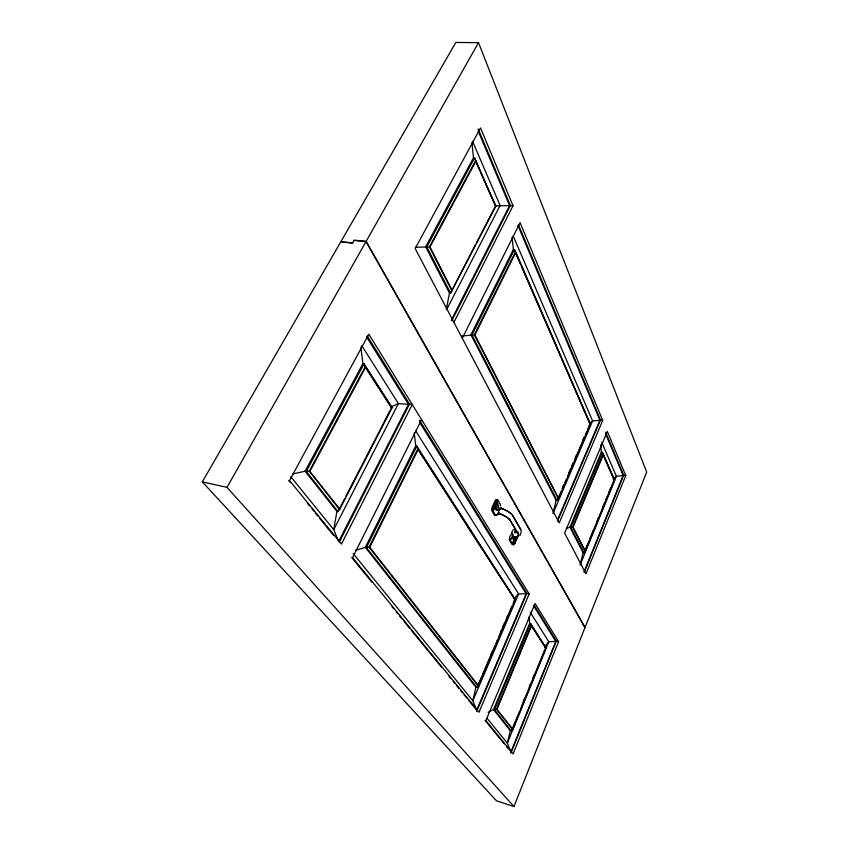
<?xml version="1.0" encoding="UTF-8"?>
<svg xmlns="http://www.w3.org/2000/svg" width="849" height="849" viewBox="0 0 849 849"><rect width="100%" height="100%" fill="white"/><g stroke="black" fill="none" stroke-linecap="round" stroke-linejoin="round"><path stroke-width="1.27" d="M521.36 531.771L520.013 535.305M513.666 536.472L512.955 544.676M516.606 536.982L516.394 538.17A2.505 0.849 -74.9 0 1 515.884 539.614L515.768 539.858M519.694 711.048L511.215 731L494.479 709.796L530.593 623.527L531.368 625.777L496.495 709.255L512.69 729.418L545.981 647.957L530.593 623.527L529.68 623.293L529.023 616.862M510.334 538.754L510.291 539.486A2.94 1.284 -77.8 0 0 510.599 540.887L513.305 544.432A2.802 1.167 -76.4 0 0 514.091 544.358M514.929 537.099L514.759 538.213A2.324 1.019 -77.9 0 1 514.101 539.614M514.897 533.023L514.972 532.397M492.653 508.7L493.11 509.23A2.918 1.401 -78.6 0 0 493.258 510.928M414.227 432.916L415.745 445.905L416.827 446.107L514.823 598.927L513.136 603.427M292.831 473.944L305.099 471.184L336.904 511.406L333.742 529.627L338.655 541.535L408.465 404.336L366.545 336.862M520.819 530.848A11.865 4.627 24 0 0 520.946 529.638L512.35 514.759A12.045 4.765 24.2 0 0 501.419 508.413C499.912 506.566 496.803 514.536 499.159 513.698A11.716 4.595 24.2 0 1 509.793 519.864L518.41 534.594A11.546 4.457 24 0 1 513.104 537.205L512.234 537.587M446.298 309.524L449.482 293.085L425.657 246.794L473.487 157.776L471.917 142.674M415.745 445.905L365.325 547.35L475.907 687.212L472.84 700.775L476.703 710.125L526.157 593.791L419.48 422.08M553.23 512.414L556.116 500.284L470.951 334.803L513.348 249.51L512.127 237.253M529.68 623.293L493.556 709.531L510.323 730.724L507.32 743.193L510.918 751.917L555.766 641.451L533.395 605.443M514.42 537.746L514.632 537.099M514.388 537.895L514.611 543.742L513.857 539.953M580.387 563.895L583.146 552.816L569.944 527.165L601.379 452.124L600.721 444.738M500.868 507.713L500.613 509.092M517.423 537.438L514.781 543.456M352.685 242.856L340.884 241.689L455.828 42.45L478.518 42.641L646.694 472.086L585.035 627.453L366.152 241.328L354.224 240.161L352.537 243.132L340.725 241.954L202.306 481.882L496.495 800.798L513.963 806.55L584.961 627.655L365.993 241.604L354.075 240.437M509.75 537.014L510.132 536.144A4.372 1.91 -77.8 0 1 510.631 535.316L510.939 535.029A1.985 0.87 -77.9 0 0 511.469 534.308A1.985 0.87 -77.9 0 0 511.692 533.342L511.798 532.694A4.362 1.9 -78 0 1 512.318 531.177L512.456 530.89M558.568 641.579L513.083 753.912L485.872 720.642L535.072 603.501L558.568 641.579L556.084 640.942M625.766 475.589L586.001 573.807L564.627 533.119L607.322 431.462L625.766 475.589L623.187 475.122M583.942 572.056L623.145 475.472L605.528 433.616M510.843 753.233L556.382 641.016L534.17 605.188M584.345 572.099L623.654 475.207L605.624 432.29M583.146 552.816L584.016 553.007L585.025 551.266L614.124 480.088L602.981 454.395L572.629 527.027L585.025 551.266L614.549 480.163L603.416 454.48L602.249 452.273L601.379 452.124M580.079 565.126L616.363 476.321L601.729 442.244M512.212 728.559L511.215 731L510.323 730.724M523.175 701.762L524.671 698.101M529.16 687.138L530.657 683.487M532.641 678.606L534.138 674.955M585.014 550.555L584.016 553.007L570.836 527.346L602.249 452.273L614.549 480.163M586.022 548.104L587.519 544.432M589.524 539.529L591.031 535.857M592.029 533.405L593.536 529.734M596.539 522.39L598.545 517.487M603.045 506.471L604.552 502.799M605.549 500.348L607.056 496.676M609.062 491.773L610.558 488.101M520.681 708.618L545.037 649.05M512.69 729.418L496.962 709.382L531.368 625.777M585.449 551.362L573.075 527.123L603.416 454.48M408.369 403.869L412.243 404.517L341.457 544.082L289.52 480.576L368.816 334.156L529.15 593.918L478.995 712.237L352.568 557.666L421.582 419.639M462.281 338.242L520.076 222.65L602.705 420.404L559.258 522.888L415.172 248.555L480.502 127.923L513.029 205.776L453.928 322.333M557.591 519.843L599.914 420.276L517.89 225.356M476.629 711.547L526.836 593.366L419.544 420.297M557.506 521.201L600.487 420.043L518.484 224.868M493.471 507.702L496.432 501.175L498.586 506.259A27.094 26.34 -58.1 0 1 498.565 506.927C498.777 508.912 496.007 511.331 495.296 508.498M477.923 685.599L515.163 599.914L417.814 448.951L416.827 446.107L366.428 547.605L476.862 687.478L477.923 685.599L369.156 547.159L365.325 547.35L355.285 550.375M515.29 252.249L474.368 334.814L558.536 498.65L590.363 424.351L515.81 252.291L514.377 249.617L513.348 249.51M552.943 513.624L592.602 420.966L513.21 235.99M478.942 682.628L476.862 687.478L475.907 687.212M490.902 654.728L492.462 651.087M500.263 632.898L501.823 629.258M502.863 626.827L504.423 623.187M506.503 618.337L507.543 615.907M558.589 496.814L557.029 500.464L556.116 500.284M562.25 488.292L563.81 484.641M569.032 472.469L570.592 468.818M571.632 466.377L573.202 462.726M575.293 457.866L576.333 455.425M582.594 440.822L584.154 437.171M478.433 684.4L481.542 677.141M482.582 674.732L495.009 645.728M496.049 643.309L497.599 639.679M498.639 637.27L500.188 633.641M501.228 631.221L512.096 605.846M561.21 491.253L557.029 500.464L472.012 334.952L514.377 249.617L589.896 423.778L587.826 429.148M562.25 488.822L563.821 485.172M564.861 482.731L566.432 479.08M567.472 476.639L573.213 463.246M574.253 460.816L584.176 437.67M585.216 435.24L586.786 431.589M515.163 542.171L517.232 537.449A2.918 1.263 -77.9 0 0 517.37 537.109M511.777 534.382L512.18 533.13L511.989 534.371M360.889 347.273L362.894 363.627L305.099 471.184L309.376 471.057L339.239 509.06L338.04 511.66L336.904 511.406M473.487 157.776L474.591 157.84L475.578 160.705L429.424 246.889L451.785 290.623L450.575 293.213L449.482 293.085M478.401 685.737L369.708 547.287L418.355 449.057M558.536 498.65L474.899 334.888L515.81 252.291M451.275 320.19L509.57 205.607L478.136 130.895M339.218 542.235L409.473 404.05L367.277 335.981M451.795 320.805L510.387 205.575L478.22 129.016M446.648 309.62L500.103 205.458L472.564 141.327M344.694 498.469L338.04 511.66L306.287 471.428L364.051 363.797L362.894 363.627M345.904 496.113L347.124 493.757M347.719 492.876L359.859 469.041M360.422 468.224L389.585 411.351M390.052 410.704L391.867 407.18L364.051 363.797L365.144 366.927L378.601 388.089M475.355 244.873L450.575 293.213L426.792 246.9L474.591 157.84L495.487 206.042L476.671 242.559M339.812 509.188L391.962 407.913L365.717 367.012L365.144 366.927L309.376 471.057L339.812 509.188L339.239 509.06M451.785 290.623L495.837 206.211L475.578 160.705M309.97 471.174L365.717 367.012M452.326 290.687L429.987 246.942L476.13 160.737M513.963 806.55L227.001 487.358L365.993 241.604M366.152 241.328L478.518 42.641M498.193 513.985L498.979 512.892M380.044 390.137L391.4 407.817L391.867 407.18L390.752 406.989L398.404 403.625L408.465 404.336M515.46 540.346L514.356 540.802M498.236 513.199L495.954 515.523A3.035 1.369 -78.3 0 1 495.147 515.099L493.248 510.928M496.962 500.443L497.164 500.284A2.908 1.369 -80 0 1 498.076 500.263L500.167 503.966A3.025 1.358 -78.5 0 1 500.486 505.824M512.7 537.555L510.291 539.486L513.263 537.385A11.897 4.585 24 0 0 518.728 534.7L510.069 519.885A12.066 4.723 24.2 0 0 499.116 513.539L496.336 515.343M589.896 422.972L592.602 420.966L599.914 420.276M511.958 533.979L512.626 534.594M488.175 712.205L493.556 709.531L496.962 709.382M498.448 513.666L499.583 513.157M566.368 528.396L569.944 527.165L573.075 527.123M497.206 503.659L496.315 504.126A2.611 1.411 -81.9 0 0 495.593 505.314L495.243 508.158M462.036 335.971L474.899 334.888M623.145 475.472L616.363 476.321L613.211 479.367L614.071 479.526M495.402 504.051L495.678 504.03A2.123 0.966 -78.4 0 1 496.241 504.815L496.187 506.46A2.42 1.104 -78.4 0 1 495.551 507.989L494.702 508.519A2.123 0.966 -78.4 0 1 494.458 508.392M495.551 205.861L509.57 205.607M415.235 247.261L429.987 246.942M555.766 641.451L548.794 641.706L544.718 646.705L545.599 646.938M526.157 593.791L518.59 593.886L513.889 598.704L514.823 598.927M510.408 205.575L513.029 205.776M495.837 206.211L485.957 184.636M514.059 540.123L514.844 539.773A2.335 1.019 -77.9 0 0 515.502 538.383L515.661 536.759M600.179 420L602.705 420.404M590.363 424.351L521.594 266.788M391.4 407.817L391.962 407.913M202.306 481.882L227.001 487.358M369.708 547.287L369.156 547.159L417.814 448.951L423.619 458.173M525.478 593.048L529.15 593.918M515.163 599.914L467.321 526.21M493.173 508.827L499 510.695M514.993 531.792L515.47 532.365A11.865 4.627 24 0 0 517.657 532.419M288.692 480.523L290.358 482.55M307.847 503.913L309.514 505.94M312.007 508.997L313.674 511.034M315.34 513.061L317.834 516.118M319.5 518.145L333.657 535.432M351.73 557.506L371.862 582.096M391.994 606.674L393.671 608.722M396.186 611.8L397.863 613.848M399.539 615.896L402.055 618.963M403.731 621.012L409.6 628.186M411.287 630.234L441.48 667.112M449.025 676.324L450.702 678.372M453.217 681.45L454.894 683.498M456.571 685.546L459.086 688.624M460.763 690.672L462.44 692.72M464.116 694.769L466.632 697.836M468.319 699.884L476.703 710.125M485.108 720.398L504.264 743.788M506.757 746.833L508.424 748.871M290.804 476.798L333.742 529.627L398.404 403.625L361.833 345.723M353.205 553.569L472.84 700.775L518.59 593.886L415.745 431.069M487.103 718.318L507.32 743.193L548.794 641.706L530.285 612.405M514.855 531.623L515.311 532.185A11.525 4.489 24 0 0 518.336 532.111M500.931 507.893L501.462 508.583A11.695 4.627 24.2 0 1 512.074 514.749L520.628 529.543M531.824 625.893L545.981 647.957M424.224 458.938L466.971 525.489M531.113 625.522L545.536 647.84M517.115 532.705L515.396 529.999A2.929 1.274 -78 0 0 514.282 529.797M476.098 161.904L479.727 170.278M480.767 172.665L482.328 176.263M483.357 178.651L484.917 182.238M515.81 253.458L520.543 264.357M492.558 509.846A3.046 1.38 -78.4 0 1 493.11 507.214L495.869 501.122A3.035 1.38 -78.5 0 1 497.143 499.732M495.116 505.664A2.42 1.093 -78.4 0 0 494.956 506.237L494.903 507.882A2.123 0.966 -78.4 0 0 495.466 508.678L496.315 508.148A2.42 1.093 -78.4 0 0 496.952 506.62L497.005 504.975A2.123 0.966 -78.4 0 0 496.442 504.179L495.593 504.709A2.42 1.093 -78.4 0 0 495.338 505.144M497.079 499.997A3.035 1.38 -78.5 0 0 494.988 500.942L492.229 507.033A3.046 1.38 -78.4 0 0 492.017 511.162L494.277 514.918A3.025 1.369 -78.3 0 0 495.657 514.993M513.072 529.978A2.929 1.284 -78 0 1 514.547 529.818M514.643 543.349A2.918 1.274 -77.8 0 1 513.443 544.75M517.657 536.027A2.918 1.263 -77.9 0 1 517.487 536.759M509.718 537.449A2.94 1.284 -77.8 0 0 509.75 540.707L511.851 544.198A2.918 1.274 -77.8 0 0 513.496 543.763M512.425 536.398L512.308 536.993L512.934 534.647L512.425 536.398M499.244 510.111L498.437 507.543L499.244 510.111M497.769 503.839L496.941 501.175L497.758 503.828"/></g></svg>
